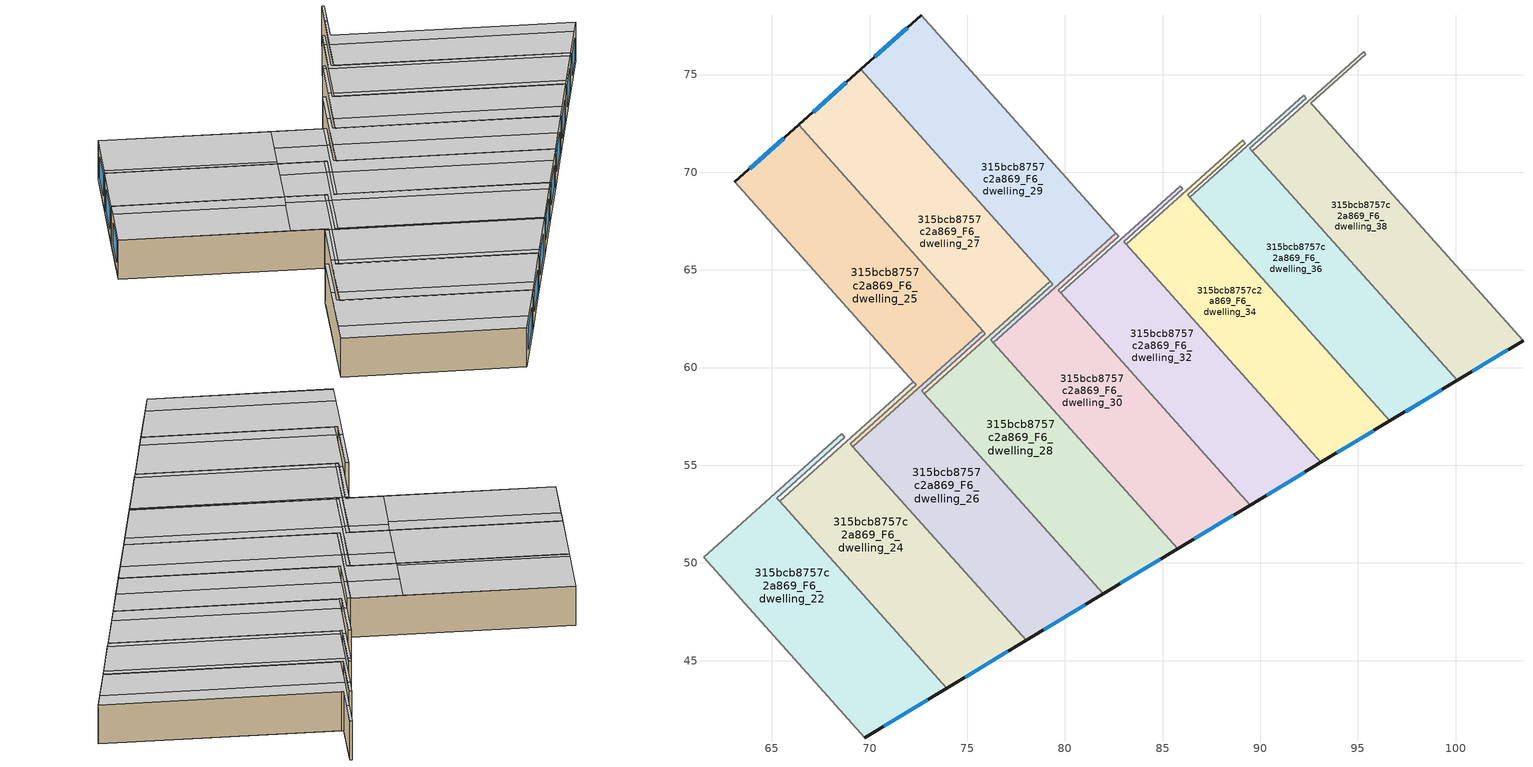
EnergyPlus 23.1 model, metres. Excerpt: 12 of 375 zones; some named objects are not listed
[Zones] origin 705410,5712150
315bcb8757c2a869_F6_dwelling_22
 floor to 315bcb8757c2a869_F5_dwelling_22 (EU_floor_Construction): 68.73,56.43 65.25,53.32 73.95,43.59 69.75,41.06 61.5,50.28 68.57,56.6 z18
 wall outside (EU_wall_Construction): 69.75,41.06 73.95,43.59 z18:21
 wall to 315bcb8757c2a869_F6_dwelling_21 (EU_wall_Construction): 68.57,56.6 61.5,50.28 z18:21
 wall to 315bcb8757c2a869_F6_dwelling_23 (EU_wall_Construction): 65.39,53.16 65.25,53.32 68.73,56.43 68.58,56.6 z18:21
 wall to 315bcb8757c2a869_F6_dwelling_20 (EU_wall_Construction): 61.5,50.28 69.75,41.06 z18:21
 wall to 315bcb8757c2a869_F6_dwelling_24 (EU_wall_Construction): 73.95,43.59 65.39,53.16 z18:21
 window (EU_Window_Construction): 70.72,41.64 72.98,43 z18.69:20.31
 ceiling to 315bcb8757c2a869_F7_dwelling_8 (EU_floor_Construction): 73.95,43.59 65.25,53.32 66.02,54 65.86,54.18 62.64,51.3 71.08,41.86 z21
 ceiling to 315bcb8757c2a869_F7_dwelling_7 (EU_floor_Construction): 71.08,41.86 62.64,51.3 61.5,50.28 69.75,41.06 z21
 ceiling to 315bcb8757c2a869_F7_dwelling_9 (EU_floor_Construction): 68.73,56.43 68.57,56.6 65.86,54.18 66.02,54 z21
315bcb8757c2a869_F6_dwelling_24
 floor to 315bcb8757c2a869_F5_dwelling_24 (EU_floor_Construction): 72.39,59.12 69.02,56.11 78.02,46.04 73.95,43.59 65.39,53.16 72.24,59.28 z18
 wall outside (EU_wall_Construction): 73.95,43.59 78.02,46.04 z18:21
 wall to 315bcb8757c2a869_F6_dwelling_23 (EU_wall_Construction): 72.24,59.28 65.39,53.16 z18:21
 wall to 315bcb8757c2a869_F6_dwelling_25 (EU_wall_Construction): 69.15,55.95 69.02,56.11 72.39,59.12 72.24,59.28 z18:21
 wall to 315bcb8757c2a869_F6_dwelling_26 (EU_wall_Construction): 78.02,46.04 69.16,55.95 z18:21
 window (EU_Window_Construction): 74.89,44.16 77.07,45.47 z18.69:20.31
 ceiling to 315bcb8757c2a869_F7_dwelling_9 (EU_floor_Construction): 78.02,46.04 69.02,56.11 69.36,56.41 69.21,56.58 66.16,53.84 74.84,44.13 z21
 ceiling to 315bcb8757c2a869_F7_dwelling_8 (EU_floor_Construction): 74.84,44.13 66.16,53.84 65.39,53.16 73.95,43.59 z21
 ceiling to 315bcb8757c2a869_F7_dwelling_10 (EU_floor_Construction): 72.28,59.02 72.13,59.18 69.21,56.58 69.36,56.41 z21
 ceiling to 315bcb8757c2a869_F7_dwelling_11 (EU_floor_Construction): 72.39,59.12 72.24,59.28 72.13,59.18 72.28,59.02 z21
315bcb8757c2a869_F6_dwelling_25
 floor to 315bcb8757c2a869_F5_dwelling_25 (EU_floor_Construction): 66.37,72.42 75.79,61.88 69.16,55.95 69.02,56.11 72.39,59.12 63.1,69.5 z18
 wall outside (EU_wall_Construction): 66.37,72.42 63.1,69.5 z18:21
 wall to 315bcb8757c2a869_F6_dwelling_26 (EU_wall_Construction): 69.16,55.95 75.79,61.88 z18:21
 wall to 315bcb8757c2a869_F6_dwelling_23 (EU_wall_Construction): 63.1,69.5 72.24,59.28 z18:21
 wall to 315bcb8757c2a869_F6_dwelling_27 (EU_wall_Construction): 75.79,61.88 66.37,72.42 z18:21
 window (EU_Window_Construction): 65.62,71.75 63.86,70.18 z18.69:20.31
 ceiling to 315bcb8757c2a869_F7_dwelling_38 (EU_floor_Construction): 74,63.89 66.37,72.42 65.58,71.71 73.21,63.18 z21
 ceiling to 315bcb8757c2a869_F7_dwelling_11 (EU_floor_Construction): 75.21,61.36 73.42,63.37 70.73,60.96 72.39,59.12 72.28,59.02 72.42,58.87 z21
 ceiling to 315bcb8757c2a869_F7_dwelling_37 (EU_floor_Construction): 73.21,63.18 65.58,71.71 63.1,69.5 70.73,60.96 z21
 ceiling to 315bcb8757c2a869_F7_dwelling_9 (EU_floor_Construction): 69.5,56.26 69.36,56.41 69.02,56.11 69.16,55.95 z21
 ceiling to 315bcb8757c2a869_F7_dwelling_12 (EU_floor_Construction): 75.79,61.88 74,63.89 73.42,63.37 75.21,61.36 z21
 ceiling to 315bcb8757c2a869_F7_dwelling_10 (EU_floor_Construction): 72.42,58.87 72.28,59.02 69.36,56.41 69.5,56.26 z21
315bcb8757c2a869_F6_dwelling_26
 floor to 315bcb8757c2a869_F5_dwelling_26 (EU_floor_Construction): 75.94,61.73 72.67,58.8 81.95,48.42 78.02,46.04 69.16,55.95 75.79,61.88 z18
 wall outside (EU_wall_Construction): 78.02,46.04 81.95,48.42 z18:21
 wall to 315bcb8757c2a869_F6_dwelling_27 (EU_wall_Construction): 72.8,58.65 72.67,58.8 75.94,61.73 75.79,61.88 z18:21
 wall to 315bcb8757c2a869_F6_dwelling_28 (EU_wall_Construction): 81.95,48.42 72.8,58.65 z18:21
 window (EU_Window_Construction): 78.93,46.59 81.04,47.87 z18.69:20.31
 ceiling to 315bcb8757c2a869_F7_dwelling_10 (EU_floor_Construction): 81.83,48.34 72.42,58.87 69.5,56.26 78.42,46.28 z21
 ceiling to 315bcb8757c2a869_F7_dwelling_9 (EU_floor_Construction): 78.42,46.28 69.5,56.26 69.16,55.95 78.02,46.04 z21
 ceiling to 315bcb8757c2a869_F7_dwelling_11 (EU_floor_Construction): 81.95,48.42 72.67,58.8 75.35,61.2 75.21,61.36 72.42,58.87 81.83,48.34 z21
 ceiling to 315bcb8757c2a869_F7_dwelling_12 (EU_floor_Construction): 75.94,61.73 75.79,61.88 75.21,61.36 75.35,61.2 z21
315bcb8757c2a869_F6_dwelling_27
 floor to 315bcb8757c2a869_F5_dwelling_27 (EU_floor_Construction): 69.55,75.26 79.25,64.42 72.8,58.65 72.67,58.8 75.94,61.73 66.37,72.42 z18
 wall outside (EU_wall_Construction): 69.55,75.26 66.37,72.42 z18:21
 wall to 315bcb8757c2a869_F6_dwelling_28 (EU_wall_Construction): 72.8,58.65 79.25,64.42 z18:21
 wall to 315bcb8757c2a869_F6_dwelling_29 (EU_wall_Construction): 79.25,64.42 69.55,75.26 z18:21
 window (EU_Window_Construction): 68.82,74.61 67.11,73.08 z18.69:20.31
 ceiling to 315bcb8757c2a869_F7_dwelling_38 (EU_floor_Construction): 77.18,66.73 69.55,75.26 66.37,72.42 74,63.89 z21
 ceiling to 315bcb8757c2a869_F7_dwelling_12 (EU_floor_Construction): 75.94,61.73 75.35,61.2 75.49,61.05 78.17,63.45 76.1,65.76 74,63.89 z21
 ceiling to 315bcb8757c2a869_F7_dwelling_13 (EU_floor_Construction): 79.25,64.42 77.18,66.73 76.1,65.76 78.17,63.45 z21
 ceiling to 315bcb8757c2a869_F7_dwelling_11 (EU_floor_Construction): 75.49,61.05 75.35,61.2 72.67,58.8 72.8,58.65 z21
315bcb8757c2a869_F6_dwelling_28
 floor to 315bcb8757c2a869_F5_dwelling_28 (EU_floor_Construction): 79.39,64.26 76.21,61.42 85.78,50.72 81.95,48.42 72.8,58.65 79.25,64.42 z18
 wall outside (EU_wall_Construction): 81.95,48.42 85.78,50.72 z18:21
 wall to 315bcb8757c2a869_F6_dwelling_29 (EU_wall_Construction): 76.34,61.27 76.21,61.42 79.39,64.26 79.25,64.42 z18:21
 wall to 315bcb8757c2a869_F6_dwelling_30 (EU_wall_Construction): 85.78,50.72 76.34,61.27 z18:21
 window (EU_Window_Construction): 82.84,48.95 84.89,50.19 z18.69:20.31
 ceiling to 315bcb8757c2a869_F7_dwelling_11 (EU_floor_Construction): 85.09,50.31 75.49,61.05 72.8,58.65 81.95,48.42 z21
 ceiling to 315bcb8757c2a869_F7_dwelling_12 (EU_floor_Construction): 85.77,50.72 76.21,61.42 78.31,63.3 78.17,63.45 75.49,61.05 85.09,50.31 z21
 ceiling to 315bcb8757c2a869_F7_dwelling_13 (EU_floor_Construction): 79.39,64.26 79.25,64.42 78.17,63.45 78.31,63.3 z21
315bcb8757c2a869_F6_dwelling_29
 floor to 315bcb8757c2a869_F5_dwelling_29 (EU_floor_Construction): 72.65,78.03 82.61,66.88 76.34,61.27 76.21,61.42 79.39,64.26 69.55,75.26 z18
 wall outside (EU_wall_Construction): 72.65,78.03 69.55,75.26 z18:21
 wall to 315bcb8757c2a869_F6_dwelling_30 (EU_wall_Construction): 76.34,61.27 82.61,66.88 z18:21
 wall to 315bcb8757c2a869_F6_dwelling_31 (EU_wall_Construction): 82.61,66.88 72.65,78.03 z18:21
 window (EU_Window_Construction): 71.93,77.39 70.27,75.9 z18.69:20.31
 ceiling to 315bcb8757c2a869_F7_dwelling_39 (EU_floor_Construction): 80.28,69.5 72.65,78.03 69.77,75.45 77.39,66.92 z21
 ceiling to 315bcb8757c2a869_F7_dwelling_14 (EU_floor_Construction): 82.61,66.88 80.28,69.5 78.69,68.08 81.03,65.46 z21
 ceiling to 315bcb8757c2a869_F7_dwelling_38 (EU_floor_Construction): 77.39,66.92 69.77,75.45 69.55,75.26 77.18,66.73 z21
 ceiling to 315bcb8757c2a869_F7_dwelling_12 (EU_floor_Construction): 78.44,63.15 78.31,63.3 76.21,61.42 76.34,61.27 z21
 ceiling to 315bcb8757c2a869_F7_dwelling_13 (EU_floor_Construction): 79.39,64.26 78.31,63.3 78.44,63.15 81.03,65.46 78.69,68.08 77.18,66.73 79.25,64.42 z21
315bcb8757c2a869_F6_dwelling_30
 floor to 315bcb8757c2a869_F5_dwelling_30 (EU_floor_Construction): 82.75,66.73 79.65,63.96 89.49,52.96 85.78,50.72 76.34,61.27 82.61,66.88 z18
 wall outside (EU_wall_Construction): 85.78,50.72 89.49,52.96 z18:21
 wall to 315bcb8757c2a869_F6_dwelling_31 (EU_wall_Construction): 79.78,63.82 79.65,63.96 82.75,66.73 82.61,66.88 z18:21
 wall to 315bcb8757c2a869_F6_dwelling_32 (EU_wall_Construction): 89.49,52.96 79.78,63.82 z18:21
 window (EU_Window_Construction): 86.64,51.24 88.63,52.44 z18.69:20.31
 ceiling to 315bcb8757c2a869_F7_dwelling_12 (EU_floor_Construction): 88.23,52.2 78.44,63.15 76.34,61.27 85.77,50.72 z21
 ceiling to 315bcb8757c2a869_F7_dwelling_13 (EU_floor_Construction): 89.49,52.96 79.78,63.82 79.65,63.96 81.16,65.31 81.03,65.46 78.44,63.15 88.23,52.2 z21
 ceiling to 315bcb8757c2a869_F7_dwelling_14 (EU_floor_Construction): 82.75,66.73 82.61,66.88 81.03,65.46 81.16,65.31 z21
315bcb8757c2a869_F6_dwelling_32
 floor to 315bcb8757c2a869_F5_dwelling_32 (EU_floor_Construction): 86.03,69.14 83.01,66.44 93.11,55.14 89.49,52.96 79.78,63.82 85.89,69.29 z18
 wall outside (EU_wall_Construction): 89.49,52.96 93.11,55.14 z18:21
 wall to 315bcb8757c2a869_F6_dwelling_31 (EU_wall_Construction): 85.89,69.29 79.78,63.82 z18:21
 wall to 315bcb8757c2a869_F6_dwelling_33 (EU_wall_Construction): 83.13,66.3 83.01,66.44 86.03,69.14 85.89,69.29 z18:21
 wall to 315bcb8757c2a869_F6_dwelling_34 (EU_wall_Construction): 93.11,55.14 83.13,66.3 z18:21
 window (EU_Window_Construction): 90.33,53.47 92.27,54.64 z18.69:20.31
 ceiling to 315bcb8757c2a869_F7_dwelling_13 (EU_floor_Construction): 91.26,54.02 81.29,65.17 79.78,63.82 89.49,52.96 z21
 ceiling to 315bcb8757c2a869_F7_dwelling_14 (EU_floor_Construction): 93.11,55.14 83.01,66.44 83.92,67.26 83.79,67.41 81.29,65.17 91.26,54.02 z21
 ceiling to 315bcb8757c2a869_F7_dwelling_15 (EU_floor_Construction): 86.03,69.14 85.89,69.29 83.79,67.41 83.92,67.26 z21
315bcb8757c2a869_F6_dwelling_34
 floor to 315bcb8757c2a869_F5_dwelling_34 (EU_floor_Construction): 89.22,71.49 86.28,68.86 86.4,68.72 96.64,57.27 93.11,55.14 83.13,66.3 89.1,71.64 z18
 wall outside (EU_wall_Construction): 93.11,55.14 96.64,57.27 z18:21
 wall to 315bcb8757c2a869_F6_dwelling_33 (EU_wall_Construction): 89.1,71.64 83.13,66.3 z18:21
 wall to 315bcb8757c2a869_F6_dwelling_35 (EU_wall_Construction): 86.4,68.72 86.28,68.86 89.22,71.49 89.1,71.64 z18:21
 wall to 315bcb8757c2a869_F6_dwelling_36 (EU_wall_Construction): 96.64,57.27 86.4,68.72 z18:21
 window (EU_Window_Construction): 93.93,55.63 95.82,56.78 z18.69:20.31
 ceiling to 315bcb8757c2a869_F7_dwelling_14 (EU_floor_Construction): 94.18,55.79 84.05,67.12 83.13,66.3 93.11,55.14 z21
 ceiling to 315bcb8757c2a869_F7_dwelling_15 (EU_floor_Construction): 96.64,57.27 86.4,68.72 86.28,68.86 86.6,69.14 86.47,69.28 84.05,67.12 94.18,55.79 z21
 ceiling to 315bcb8757c2a869_F7_dwelling_16 (EU_floor_Construction): 88.94,71.24 88.82,71.39 86.47,69.28 86.6,69.14 z21
 ceiling to 315bcb8757c2a869_F7_dwelling_17 (EU_floor_Construction): 89.22,71.49 89.1,71.64 88.82,71.39 88.94,71.24 z21
315bcb8757c2a869_F6_dwelling_36
 floor to 315bcb8757c2a869_F5_dwelling_36 (EU_floor_Construction): 92.35,73.79 89.47,71.22 100.08,59.35 96.64,57.27 86.4,68.72 92.23,73.93 z18
 wall outside (EU_wall_Construction): 96.64,57.27 100.08,59.35 z18:21
 wall to 315bcb8757c2a869_F6_dwelling_35 (EU_wall_Construction): 92.23,73.93 86.4,68.72 z18:21
 wall to 315bcb8757c2a869_F6_dwelling_37 (EU_wall_Construction): 89.59,71.08 89.47,71.22 92.35,73.79 92.23,73.93 z18:21
 wall to 315bcb8757c2a869_F6_dwelling_38 (EU_wall_Construction): 100.08,59.35 89.59,71.08 z18:21
 window (EU_Window_Construction): 97.44,57.75 99.29,58.87 z18.69:20.31
 ceiling to 315bcb8757c2a869_F7_dwelling_16 (EU_floor_Construction): 99.76,59.15 89.07,71.11 86.72,69 97.01,57.49 z21
 ceiling to 315bcb8757c2a869_F7_dwelling_17 (EU_floor_Construction): 100.08,59.35 89.47,71.22 91.48,73.01 91.35,73.15 89.07,71.11 99.76,59.15 z21
 ceiling to 315bcb8757c2a869_F7_dwelling_15 (EU_floor_Construction): 97.01,57.49 86.72,69 86.4,68.72 96.64,57.27 z21
 ceiling to 315bcb8757c2a869_F7_dwelling_18 (EU_floor_Construction): 92.35,73.79 92.23,73.93 91.35,73.15 91.48,73.01 z21
315bcb8757c2a869_F6_dwelling_38
 floor to 315bcb8757c2a869_F5_dwelling_38 (EU_floor_Construction): 95.41,76.04 92.59,73.52 103.45,61.38 100.08,59.35 89.59,71.08 95.29,76.18 z18
 wall outside (EU_wall_Construction): 100.08,59.35 103.45,61.38 z18:21
 wall to 315bcb8757c2a869_F6_dwelling_37 (EU_wall_Construction): 95.29,76.18 89.59,71.08 z18:21
 wall to 315bcb8757c2a869_F6_dwelling_39 (EU_wall_Construction): 92.71,73.39 92.59,73.52 95.41,76.04 95.29,76.18 z18:21
 wall to 315bcb8757c2a869_F6_dwelling_40 (EU_wall_Construction): 103.45,61.38 92.71,73.39 z18:21
 window (EU_Window_Construction): 100.86,59.82 102.67,60.91 z18.69:20.31
 ceiling to 315bcb8757c2a869_F7_dwelling_17 (EU_floor_Construction): 102.43,60.76 91.59,72.88 89.59,71.08 100.08,59.35 z21
 ceiling to 315bcb8757c2a869_F7_dwelling_18 (EU_floor_Construction): 103.45,61.38 92.59,73.52 93.94,74.73 93.82,74.86 91.59,72.88 102.43,60.76 z21
 ceiling to 315bcb8757c2a869_F7_dwelling_19 (EU_floor_Construction): 95.41,76.04 95.29,76.18 93.82,74.86 93.94,74.73 z21
[Building]
EU S2 Campaign: North Axis=0; Terrain=City; Solar Distribution=FullExterior
[Site:Location]
London: Latitude=51.5; Longitude=-0.5; Time Zone=0; Elevation=25
[SizingPeriod:WeatherFileDays]
AnnualSizingPeriod: Begin Month=1; Begin Day of Month=1; End Month=12; End Day of Month=31; Day of Week for Start Day=Monday; Use Weather File Daylight Saving Period=No; Use Weather File Rain and Snow Indicators=No
[MATERIAL]
EU_InternalMass_Material: Roughness=MediumRough; Thickness=0.1; Conductivity=1; Density=1800; Specific Heat=900; Thermal Absorptance=0.9; Solar Absorptance=0.7; Visible Absorptance=0.7
[MATERIAL:NOMASS] Roughness=MediumRough; Thermal Absorptance=0.9; Solar Absorptance=0.7; Visible Absorptance=0.7
Name | Thermal Resistance
EU_wall_NoMass | 0.635353
EU_floor_NoMass | 1.96382
[WINDOWMATERIAL:SIMPLEGLAZINGSYSTEM]
EU_Window_SimpleGlazing: UFactor=2.96269; Solar Heat Gain Coefficient=0.76; Visible Transmittance=0.76
[CONSTRUCTION]
EU_wall_Construction: EU_wall_NoMass
EU_floor_Construction: EU_floor_NoMass
EU_Window_Construction: EU_Window_SimpleGlazing
EU_InternalMass_Construction: EU_InternalMass_Material
[ZONE] Type=1; Multiplier=1; Ceiling Height=autocalculate; Floor Area=autocalculate; Part of Total Floor Area=Yes
Name | Volume
315bcb8757c2a869_F6_dwelling_22 | 188.76
315bcb8757c2a869_F6_dwelling_24; 315bcb8757c2a869_F6_dwelling_28 | 188.769
315bcb8757c2a869_F6_dwelling_25; 315bcb8757c2a869_F6_dwelling_36 | 188.786
315bcb8757c2a869_F6_dwelling_26 | 188.774
315bcb8757c2a869_F6_dwelling_27 | 188.78
315bcb8757c2a869_F6_dwelling_29 | 188.737
315bcb8757c2a869_F6_dwelling_30 | 188.81
315bcb8757c2a869_F6_dwelling_32 | 188.796
315bcb8757c2a869_F6_dwelling_34 | 188.767
315bcb8757c2a869_F6_dwelling_38 | 188.756
[INTERNALMASS] Construction=EU_InternalMass_Construction
Name | Zone or ZoneList | Surface Area
315bcb8757c2a869_F6_dwelling_22_EU_InternalMass | 315bcb8757c2a869_F6_dwelling_22 | 62.9205
315bcb8757c2a869_F6_dwelling_24_EU_InternalMass | 315bcb8757c2a869_F6_dwelling_24 | 62.9239
315bcb8757c2a869_F6_dwelling_25_EU_InternalMass | 315bcb8757c2a869_F6_dwelling_25 | 62.9283
315bcb8757c2a869_F6_dwelling_26_EU_InternalMass | 315bcb8757c2a869_F6_dwelling_26 | 62.9248
315bcb8757c2a869_F6_dwelling_27_EU_InternalMass | 315bcb8757c2a869_F6_dwelling_27 | 62.9261
315bcb8757c2a869_F6_dwelling_28_EU_InternalMass | 315bcb8757c2a869_F6_dwelling_28 | 62.9238
315bcb8757c2a869_F6_dwelling_29_EU_InternalMass | 315bcb8757c2a869_F6_dwelling_29 | 62.9125
315bcb8757c2a869_F6_dwelling_30_EU_InternalMass | 315bcb8757c2a869_F6_dwelling_30 | 62.9361
315bcb8757c2a869_F6_dwelling_32_EU_InternalMass | 315bcb8757c2a869_F6_dwelling_32 | 62.9315
315bcb8757c2a869_F6_dwelling_34_EU_InternalMass | 315bcb8757c2a869_F6_dwelling_34 | 62.9226
315bcb8757c2a869_F6_dwelling_36_EU_InternalMass | 315bcb8757c2a869_F6_dwelling_36 | 62.9285
315bcb8757c2a869_F6_dwelling_38_EU_InternalMass | 315bcb8757c2a869_F6_dwelling_38 | 62.9201
[OTHEREQUIPMENT] Fuel Type=Electricity; Design Level Calculation Method=Watts/Area; Power per Zone Floor Area=1; Fraction Latent=0; Fraction Radiant=0; Fraction Lost=0; Carbon Dioxide Generation Rate=0; EndUse Subcategory=EU_Step8_InternalGains
Name | Zone or ZoneList or Space or SpaceList | Schedule
EU_Step8_InternalGain_315bcb8757c2a869_F6_dwelling_22_f000 | 315bcb8757c2a869_F6_dwelling_22 | EU_Step8_GainSchedule_315bcb8757c2a869_F6_dwelling_22_f000
EU_Step8_InternalGain_315bcb8757c2a869_F6_dwelling_24_f000 | 315bcb8757c2a869_F6_dwelling_24 | EU_Step8_GainSchedule_315bcb8757c2a869_F6_dwelling_24_f000
EU_Step8_InternalGain_315bcb8757c2a869_F6_dwelling_25_f000 | 315bcb8757c2a869_F6_dwelling_25 | EU_Step8_GainSchedule_315bcb8757c2a869_F6_dwelling_25_f000
EU_Step8_InternalGain_315bcb8757c2a869_F6_dwelling_26_f000 | 315bcb8757c2a869_F6_dwelling_26 | EU_Step8_GainSchedule_315bcb8757c2a869_F6_dwelling_26_f000
EU_Step8_InternalGain_315bcb8757c2a869_F6_dwelling_27_f000 | 315bcb8757c2a869_F6_dwelling_27 | EU_Step8_GainSchedule_315bcb8757c2a869_F6_dwelling_27_f000
EU_Step8_InternalGain_315bcb8757c2a869_F6_dwelling_28_f000 | 315bcb8757c2a869_F6_dwelling_28 | EU_Step8_GainSchedule_315bcb8757c2a869_F6_dwelling_28_f000
EU_Step8_InternalGain_315bcb8757c2a869_F6_dwelling_29_f000 | 315bcb8757c2a869_F6_dwelling_29 | EU_Step8_GainSchedule_315bcb8757c2a869_F6_dwelling_29_f000
EU_Step8_InternalGain_315bcb8757c2a869_F6_dwelling_30_f000 | 315bcb8757c2a869_F6_dwelling_30 | EU_Step8_GainSchedule_315bcb8757c2a869_F6_dwelling_30_f000
EU_Step8_InternalGain_315bcb8757c2a869_F6_dwelling_32_f000 | 315bcb8757c2a869_F6_dwelling_32 | EU_Step8_GainSchedule_315bcb8757c2a869_F6_dwelling_32_f000
EU_Step8_InternalGain_315bcb8757c2a869_F6_dwelling_34_f000 | 315bcb8757c2a869_F6_dwelling_34 | EU_Step8_GainSchedule_315bcb8757c2a869_F6_dwelling_34_f000
EU_Step8_InternalGain_315bcb8757c2a869_F6_dwelling_36_f000 | 315bcb8757c2a869_F6_dwelling_36 | EU_Step8_GainSchedule_315bcb8757c2a869_F6_dwelling_36_f000
EU_Step8_InternalGain_315bcb8757c2a869_F6_dwelling_38_f000 | 315bcb8757c2a869_F6_dwelling_38 | EU_Step8_GainSchedule_315bcb8757c2a869_F6_dwelling_38_f000
[ZONEVENTILATION:DESIGNFLOWRATE] Schedule=EU_AlwaysOn; Design Flow Rate Calculation Method=AirChanges/Hour; Air Changes per Hour=0.555504; Ventilation Type=Natural; Fan Pressure Rise=0; Fan Total Efficiency=1; Constant Term Coefficient=1; Temperature Term Coefficient=0; Velocity Term Coefficient=0; Velocity Squared Term Coefficient=0; Minimum Indoor Temperature=-100; Maximum Indoor Temperature=100; Delta Temperature=-100; Minimum Outdoor Temperature=-100; Maximum Outdoor Temperature=100; Maximum Wind Speed=40
Name | Zone or ZoneList or Space or SpaceList
EU_ConstantAir_315bcb8757c2a869_F6_dwelling_22 | 315bcb8757c2a869_F6_dwelling_22
EU_ConstantAir_315bcb8757c2a869_F6_dwelling_24 | 315bcb8757c2a869_F6_dwelling_24
EU_ConstantAir_315bcb8757c2a869_F6_dwelling_25 | 315bcb8757c2a869_F6_dwelling_25
EU_ConstantAir_315bcb8757c2a869_F6_dwelling_26 | 315bcb8757c2a869_F6_dwelling_26
EU_ConstantAir_315bcb8757c2a869_F6_dwelling_27 | 315bcb8757c2a869_F6_dwelling_27
EU_ConstantAir_315bcb8757c2a869_F6_dwelling_28 | 315bcb8757c2a869_F6_dwelling_28
EU_ConstantAir_315bcb8757c2a869_F6_dwelling_29 | 315bcb8757c2a869_F6_dwelling_29
EU_ConstantAir_315bcb8757c2a869_F6_dwelling_30 | 315bcb8757c2a869_F6_dwelling_30
EU_ConstantAir_315bcb8757c2a869_F6_dwelling_32 | 315bcb8757c2a869_F6_dwelling_32
EU_ConstantAir_315bcb8757c2a869_F6_dwelling_34 | 315bcb8757c2a869_F6_dwelling_34
EU_ConstantAir_315bcb8757c2a869_F6_dwelling_36 | 315bcb8757c2a869_F6_dwelling_36
EU_ConstantAir_315bcb8757c2a869_F6_dwelling_38 | 315bcb8757c2a869_F6_dwelling_38
[HVACTEMPLATE:ZONE:IDEALLOADSAIRSYSTEM] System Availability Schedule=EU_AlwaysOn; Maximum Heating Supply Air Temperature=50; Minimum Cooling Supply Air Temperature=13; Maximum Heating Supply Air Humidity Ratio=0.0156; Minimum Cooling Supply Air Humidity Ratio=0.0077; Heating Limit=NoLimit; Cooling Limit=NoLimit; Heating Availability Schedule=EU_AlwaysOn; Cooling Availability Schedule=EU_CoolingOff; Dehumidification Control Type=ConstantSensibleHeatRatio; Cooling Sensible Heat Ratio=0.7; Dehumidification Setpoint=60; Humidification Control Type=None; Humidification Setpoint=30; Outdoor Air Method=None; Outdoor Air Flow Rate per Person=0.00944; Outdoor Air Flow Rate per Zone Floor Area=0; Outdoor Air Flow Rate per Zone=0; Demand Controlled Ventilation Type=None; Outdoor Air Economizer Type=NoEconomizer; Heat Recovery Type=None; Sensible Heat Recovery Effectiveness=0.7; Latent Heat Recovery Effectiveness=0.65
Name | Template Thermostat
315bcb8757c2a869_F6_dwelling_22 | EU_HeatOnly_315bcb8757c2a869_F6_dwelling_22
315bcb8757c2a869_F6_dwelling_24 | EU_HeatOnly_315bcb8757c2a869_F6_dwelling_24
315bcb8757c2a869_F6_dwelling_25 | EU_HeatOnly_315bcb8757c2a869_F6_dwelling_25
315bcb8757c2a869_F6_dwelling_26 | EU_HeatOnly_315bcb8757c2a869_F6_dwelling_26
315bcb8757c2a869_F6_dwelling_27 | EU_HeatOnly_315bcb8757c2a869_F6_dwelling_27
315bcb8757c2a869_F6_dwelling_28 | EU_HeatOnly_315bcb8757c2a869_F6_dwelling_28
315bcb8757c2a869_F6_dwelling_29 | EU_HeatOnly_315bcb8757c2a869_F6_dwelling_29
315bcb8757c2a869_F6_dwelling_30 | EU_HeatOnly_315bcb8757c2a869_F6_dwelling_30
315bcb8757c2a869_F6_dwelling_32 | EU_HeatOnly_315bcb8757c2a869_F6_dwelling_32
315bcb8757c2a869_F6_dwelling_34 | EU_HeatOnly_315bcb8757c2a869_F6_dwelling_34
315bcb8757c2a869_F6_dwelling_36 | EU_HeatOnly_315bcb8757c2a869_F6_dwelling_36
315bcb8757c2a869_F6_dwelling_38 | EU_HeatOnly_315bcb8757c2a869_F6_dwelling_38
[SIZING:ZONE] Zone Cooling Design Supply Air Temperature Input Method=SupplyAirTemperature; Zone Cooling Design Supply Air Temperature=13; Zone Heating Design Supply Air Temperature Input Method=SupplyAirTemperature; Zone Heating Design Supply Air Temperature=50; Zone Cooling Design Supply Air Humidity Ratio=0.008; Zone Heating Design Supply Air Humidity Ratio=0.008; Cooling Design Air Flow Method=DesignDay; Cooling Design Air Flow Rate=0; Cooling Minimum Air Flow per Zone Floor Area=0.000762; Cooling Minimum Air Flow=0; Cooling Minimum Air Flow Fraction=0.2; Heating Design Air Flow Method=DesignDay; Heating Design Air Flow Rate=0; Heating Maximum Air Flow per Zone Floor Area=0.002032; Heating Maximum Air Flow=0.141576; Heating Maximum Air Flow Fraction=0.3; Account for Dedicated Outdoor Air System=No; Dedicated Outdoor Air System Control Strategy=NeutralSupplyAir; Dedicated Outdoor Air Low Setpoint Temperature for Design=autosize; Dedicated Outdoor Air High Setpoint Temperature for Design=autosize; Zone Load Sizing Method=Sensible Load Only No Latent Load; Zone Latent Cooling Design Supply Air Humidity Ratio Input Method=HumidityRatioDifference; Zone Cooling Design Supply Air Humidity Ratio Difference=0.005; Zone Latent Heating Design Supply Air Humidity Ratio Input Method=HumidityRatioDifference; Zone Humidification Design Supply Air Humidity Ratio Difference=0.005
315bcb8757c2a869_F6_dwelling_22; 315bcb8757c2a869_F6_dwelling_24; 315bcb8757c2a869_F6_dwelling_25; 315bcb8757c2a869_F6_dwelling_26; 315bcb8757c2a869_F6_dwelling_27; 315bcb8757c2a869_F6_dwelling_28; 315bcb8757c2a869_F6_dwelling_29; 315bcb8757c2a869_F6_dwelling_30; 315bcb8757c2a869_F6_dwelling_32; 315bcb8757c2a869_F6_dwelling_34; 315bcb8757c2a869_F6_dwelling_36; 315bcb8757c2a869_F6_dwelling_38
[SCHEDULE:CONSTANT]
Name | Hourly Value
EU_AlwaysOn | 1
EU_CoolingOff | 0
[SCHEDULE:FILE] Column Number=1; Rows to Skip at Top=0; Number of Hours of Data=8760; Column Separator=Comma; Interpolate to Timestep=No; Minutes per Item=60; Adjust Schedule for Daylight Savings=Yes
Name | File
EU_Step8_GainSchedule_315bcb8757c2a869_F6_dwelling_22_f000 | ../../schedules/315bcb8757c2a869/315bcb8757c2a869_F6_dwelling_22_f000_gain.csv
EU_Step8_GainSchedule_315bcb8757c2a869_F6_dwelling_24_f000 | ../../schedules/315bcb8757c2a869/315bcb8757c2a869_F6_dwelling_24_f000_gain.csv
EU_Step8_GainSchedule_315bcb8757c2a869_F6_dwelling_25_f000 | ../../schedules/315bcb8757c2a869/315bcb8757c2a869_F6_dwelling_25_f000_gain.csv
EU_Step8_GainSchedule_315bcb8757c2a869_F6_dwelling_26_f000 | ../../schedules/315bcb8757c2a869/315bcb8757c2a869_F6_dwelling_26_f000_gain.csv
EU_Step8_GainSchedule_315bcb8757c2a869_F6_dwelling_27_f000 | ../../schedules/315bcb8757c2a869/315bcb8757c2a869_F6_dwelling_27_f000_gain.csv
EU_Step8_GainSchedule_315bcb8757c2a869_F6_dwelling_28_f000 | ../../schedules/315bcb8757c2a869/315bcb8757c2a869_F6_dwelling_28_f000_gain.csv
EU_Step8_GainSchedule_315bcb8757c2a869_F6_dwelling_29_f000 | ../../schedules/315bcb8757c2a869/315bcb8757c2a869_F6_dwelling_29_f000_gain.csv
EU_Step8_GainSchedule_315bcb8757c2a869_F6_dwelling_30_f000 | ../../schedules/315bcb8757c2a869/315bcb8757c2a869_F6_dwelling_30_f000_gain.csv
EU_Step8_GainSchedule_315bcb8757c2a869_F6_dwelling_32_f000 | ../../schedules/315bcb8757c2a869/315bcb8757c2a869_F6_dwelling_32_f000_gain.csv
EU_Step8_GainSchedule_315bcb8757c2a869_F6_dwelling_34_f000 | ../../schedules/315bcb8757c2a869/315bcb8757c2a869_F6_dwelling_34_f000_gain.csv
EU_Step8_GainSchedule_315bcb8757c2a869_F6_dwelling_36_f000 | ../../schedules/315bcb8757c2a869/315bcb8757c2a869_F6_dwelling_36_f000_gain.csv
EU_Step8_GainSchedule_315bcb8757c2a869_F6_dwelling_38_f000 | ../../schedules/315bcb8757c2a869/315bcb8757c2a869_F6_dwelling_38_f000_gain.csv
